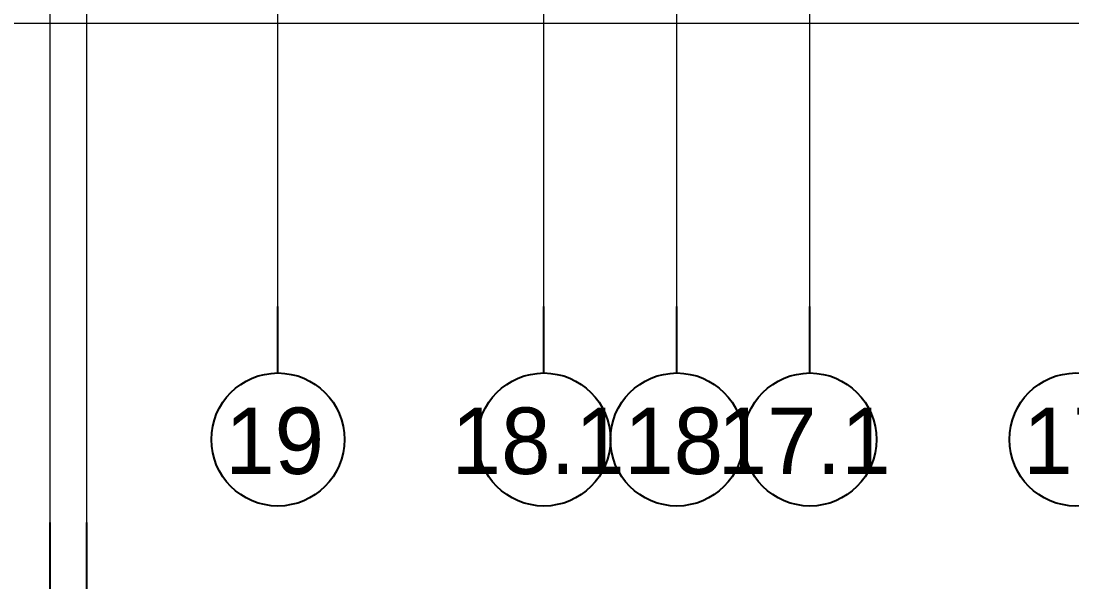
# Model space of a CAD drawing. Extents: x 692141 to 693595, y 1492301 to 1494225.
# Drawn here: x 692300.53 to 692332.14, y 1492357.6 to 1492374.68 of the extents above; entities that cross this region are included whole.
import ezdxf

# ---------------------------------------------------------------- set-up
doc = ezdxf.new("R2010")
doc.units = 0
doc.header["$MEASUREMENT"] = 0
doc.linetypes.add('Grid Line', pattern=[5556.25, 3175, -793.75, 793.75, -793.75])
for name, color, linetype, lineweight in [('A-FLOR', 192, 'Continuous', 5), ('S-GRID', 1, 'Continuous', 5), ('S-GRID-IDEN', 1, 'Continuous', 25)]:
    doc.layers.add(name, color=color, linetype=linetype, lineweight=lineweight)
doc.styles.add('Browallia New_1', font='Browallia New.ttf', dxfattribs={"height": 1000})

# ---------------------------------------------------------------- blocks, each defined once
blk = doc.blocks.new('Grid - INFRA-AR_Grid Head-309054-500_ELEVATION 4')
at = {"layer": 'S-GRID-IDEN'}
blk.add_circle((266500, -12721), 2000, dxfattribs=at)

msp = doc.modelspace()

# ---------------------------------------------------------------- linework, layer by layer
at = {"layer": 'A-FLOR', "color": 90, "lineweight": 9}
msp.add_line((692229.67, 1492374.613), (692717.362, 1492374.613), dxfattribs=at)
at = {"layer": 'S-GRID', "linetype": 'Grid Line'}
for p, q in [((692301.408, 1492359.597), (692301.408, 1492428.913)), ((692302.508, 1492359.597), (692302.508, 1492428.913)), ((692308.258, 1492366.092), (692308.258, 1492428.913)), ((692316.258, 1492366.092), (692316.258, 1492428.913)), ((692320.258, 1492366.092), (692320.258, 1492428.913)), ((692324.258, 1492366.092), (692324.258, 1492428.913))]:
    msp.add_line(p, q, dxfattribs=at)
at = {"layer": 'S-GRID', "lineweight": 25}
for p, q in [((692308.258, 1492364.092), (692308.258, 1492366.092)), ((692316.258, 1492364.092), (692316.258, 1492366.092)), ((692320.258, 1492364.092), (692320.258, 1492366.092)), ((692324.258, 1492364.092), (692324.258, 1492366.092)), ((692301.408, 1492357.597), (692301.408, 1492359.597)), ((692302.508, 1492357.597), (692302.508, 1492359.597))]:
    msp.add_line(p, q, dxfattribs=at)

# ---------------------------------------------------------------- block references
at = {"layer": 'S-GRID-IDEN', "xscale": 0.001, "yscale": 0.001, "zscale": 0.001}
for p in [(692041.758, 1492374.813), (692049.758, 1492374.813), (692053.758, 1492374.813), (692057.758, 1492374.813), (692065.758, 1492374.813)]:
    msp.add_blockref('Grid - INFRA-AR_Grid Head-309054-500_ELEVATION 4', p, dxfattribs=at)

# ---------------------------------------------------------------- texts
at = {"layer": 'S-GRID-IDEN', "lineweight": 5, "char_height": 2, "attachment_point": 1, "style": 'Browallia New_1'}
for s, insert, width in [('19', (692306.672, 1492363.054), 3.8481), ('18.1', (692313.482, 1492363.054), 6.73417), ('18', (692318.672, 1492363.054), 3.8481), ('17.1', (692321.482, 1492363.054), 6.73417), ('17', (692330.672, 1492363.054), 3.8481)]:
    msp.add_mtext(s, dxfattribs=dict(at, insert=insert, width=width))

doc.saveas('drawing.dxf')
